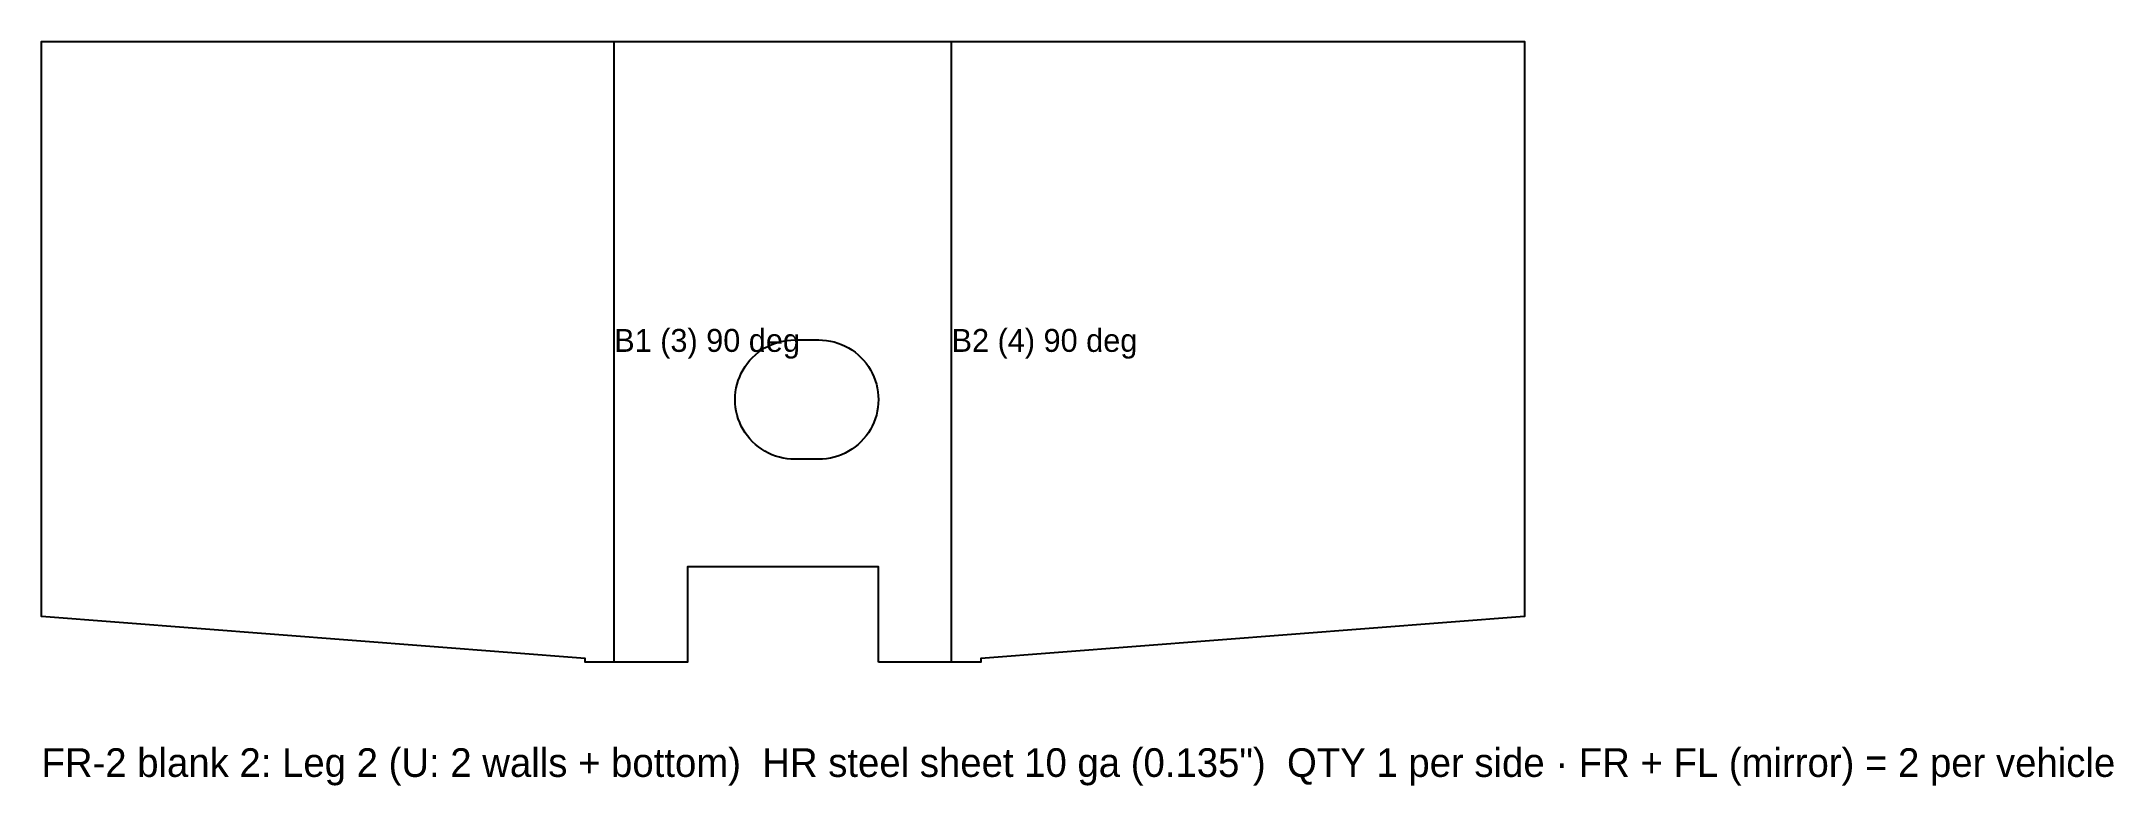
# Model space of a CAD drawing. Header units: inches. Extents: x 0 to 10.8, y -0.6 to 3.2.
import ezdxf

# ---------------------------------------------------------------- set-up
doc = ezdxf.new("R2010")
doc.units = ezdxf.units.IN
doc.header["$MEASUREMENT"] = 0
for name, color, linetype in [('BEND', 5, 'Continuous'), ('CUT', 7, 'Continuous'), ('DRILL_LATER', 1, 'Continuous'), ('TEXT', 3, 'Continuous')]:
    doc.layers.add(name, color=color, linetype=linetype)

msp = doc.modelspace()

# ---------------------------------------------------------------- linework, layer by layer
at = {"layer": 'BEND'}
for p, q in [((2.9986, 0), (2.9986, 3.25)), ((4.7648, 0), (4.7648, 3.25))]:
    msp.add_line(p, q, dxfattribs=at)
at = {"layer": 'CUT'}
msp.add_lwpolyline([(4.3817, 0), (4.3817, 0.5), (3.3817, 0.5), (3.3817, 0), (2.8464, 0), (2.8464, 0.0207), (0, 0.2397), (0, 3.25), (2.8464, 3.25), (2.8465, 3.25), (4.917, 3.25), (4.9171, 3.25), (7.7635, 3.25), (7.7635, 0.2397), (4.9171, 0.0207), (4.9171, 0), (4.3817, 0)], close=True, dxfattribs=at)
at = {"layer": 'DRILL_LATER'}
msp.add_lwpolyline([(4.0692, 1.6875), (4.0897, 1.6868), (4.11, 1.6848), (4.1302, 1.6815), (4.1501, 1.6769), (4.1697, 1.6709), (4.1888, 1.6637), (4.2074, 1.6553), (4.2255, 1.6456), (4.2428, 1.6348), (4.2595, 1.6229), (4.2753, 1.6099), (4.2902, 1.596), (4.3042, 1.581), (4.3172, 1.5652), (4.3291, 1.5486), (4.3399, 1.5312), (4.3495, 1.5132), (4.3579, 1.4946), (4.3651, 1.4754), (4.3711, 1.4559), (4.3757, 1.436), (4.3791, 1.4158), (4.3811, 1.3954), (4.3817, 1.375), (4.3811, 1.3546), (4.3791, 1.3342), (4.3757, 1.314), (4.3711, 1.2941), (4.3651, 1.2746), (4.3579, 1.2554), (4.3495, 1.2368), (4.3399, 1.2188), (4.3291, 1.2014), (4.3172, 1.1848), (4.3042, 1.169), (4.2902, 1.154), (4.2753, 1.1401), (4.2595, 1.1271), (4.2428, 1.1152), (4.2255, 1.1044), (4.2074, 1.0947), (4.1888, 1.0863), (4.1697, 1.0791), (4.1501, 1.0731), (4.1302, 1.0685), (4.11, 1.0652), (4.0897, 1.0632), (4.0692, 1.0625), (3.9442, 1.0625), (3.9238, 1.0632), (3.9034, 1.0652), (3.8833, 1.0685), (3.8634, 1.0731), (3.8438, 1.0791), (3.8246, 1.0863), (3.806, 1.0947), (3.788, 1.1044), (3.7706, 1.1152), (3.754, 1.1271), (3.7382, 1.1401), (3.7233, 1.154), (3.7093, 1.169), (3.6963, 1.1848), (3.6844, 1.2014), (3.6736, 1.2188), (3.664, 1.2368), (3.6555, 1.2554), (3.6483, 1.2746), (3.6424, 1.2941), (3.6377, 1.314), (3.6344, 1.3342), (3.6324, 1.3546), (3.6317, 1.375), (3.6324, 1.3954), (3.6344, 1.4158), (3.6377, 1.436), (3.6424, 1.4559), (3.6483, 1.4754), (3.6555, 1.4946), (3.664, 1.5132), (3.6736, 1.5312), (3.6844, 1.5486), (3.6963, 1.5652), (3.7093, 1.581), (3.7233, 1.596), (3.7382, 1.6099), (3.754, 1.6229), (3.7706, 1.6348), (3.788, 1.6456), (3.806, 1.6553), (3.8246, 1.6637), (3.8438, 1.6709), (3.8634, 1.6769), (3.8833, 1.6815), (3.9034, 1.6848), (3.9238, 1.6868), (3.9442, 1.6875), (4.0692, 1.6875)], close=True, dxfattribs=at)

# ---------------------------------------------------------------- texts
at = {"layer": 'TEXT'}
for s, height, p in [('B1 (3) 90 deg', 0.12, (2.9986, 1.625)), ('B2 (4) 90 deg', 0.12, (4.7648, 1.625)), ('FR-2 blank 2: Leg 2 (U: 2 walls + bottom)  HR steel sheet 10 ga (0.135")  QTY 1 per side · FR + FL (mirror) = 2 per vehicle', 0.15, (0, -0.6))]:
    msp.add_text(s, height=height, dxfattribs=at).set_placement(p)

doc.saveas('drawing.dxf')
